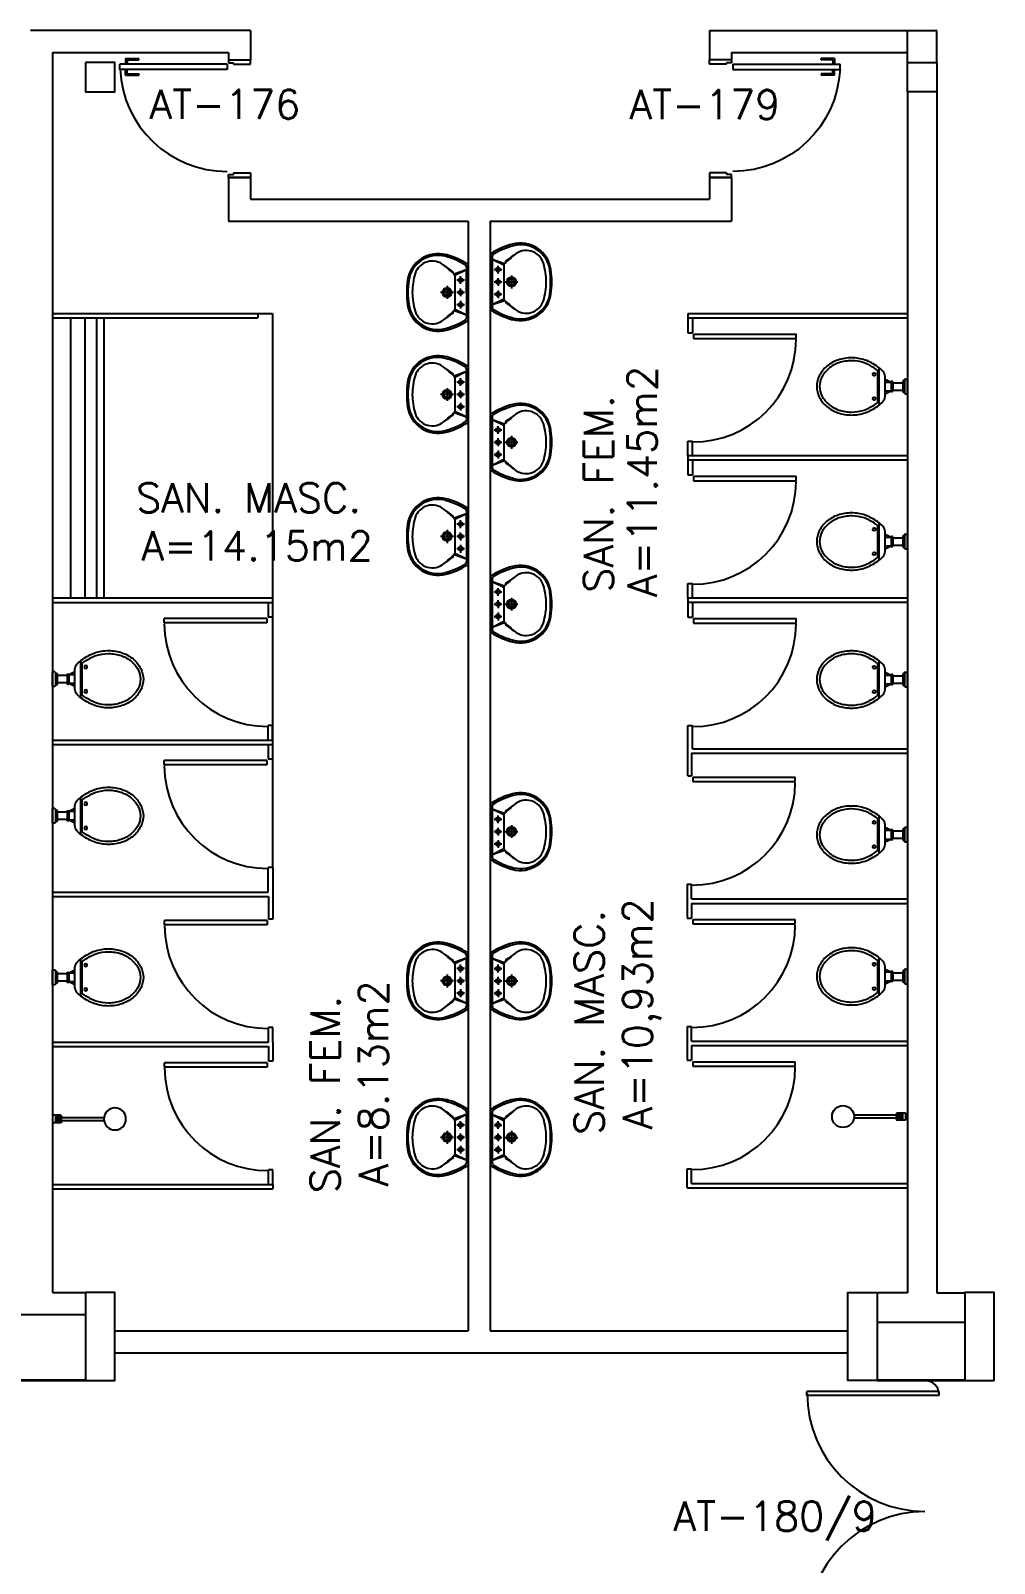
# Model space of a CAD drawing. Extents: x -250 to -5, y 354 to 449.
# Drawn here: x -62.67 to -56.1, y 374.85 to 385.3 of the extents above; entities that cross this region are included whole.
import ezdxf
from ezdxf.enums import TextEntityAlignment as Align

# ---------------------------------------------------------------- set-up
doc = ezdxf.new("R2010")
doc.units = 0
doc.header["$LTSCALE"] = 0.02
doc.header["$MEASUREMENT"] = 0
doc.layers.get('0').update_dxf_attribs({"linetype": 'CONTINUOUS'})
for name, color, linetype in [('ALV', 2, 'CONTINUOUS'), ('DIV', 2, 'CONTINUOUS'), ('ESQ', 2, 'CONTINUOUS'), ('ESTR', 3, 'CONTINUOUS'), ('MACANETA', 2, 'CONTINUOUS'), ('PEÇAS', 1, 'CONTINUOUS'), ('TEXTO', 2, 'CONTINUOUS'), ('TEXTO-ENDEREÇO', 2, 'CONTINUOUS'), ('ÁREA', 2, 'CONTINUOUS')]:
    doc.layers.add(name, color=color, linetype=linetype)
doc.styles.add('UNB-100', font='simplex.shx', dxfattribs={"height": 0.2})
doc.styles.add('UNB-100-1', font='simplex.shx', dxfattribs={"height": 0.2})

# ---------------------------------------------------------------- blocks, each defined once
blk = doc.blocks.new('PILINT-TTS')
for points in [[(-0.2, 0), (-0.2, -0.2), (0, -0.2), (0, 0)], [(-0.8, 0), (-0.8, -0.2), (-1, -0.2), (-1, 0)], [(-0.8, -8.39), (-0.8, -8.99), (-1, -8.99), (-1, -8.39)]]:
    blk.add_lwpolyline(points, close=True)
blk.add_lwpolyline([(-0.2, -8.99), (0, -8.99), (0, -8.39), (-0.2, -8.39), (-0.2, -8.99)])
blk = doc.blocks.new('VDC-P-TTS')
for p, q in [((-0.127, 0.192), (0.127, 0.192)), ((-0.109, 0.202), (0.109, 0.202)), ((-0.068, 0.152), (0.068, 0.152)), ((-0.05, 0.152), (-0.03, 0.11)), ((-0.03, 0.152), (-0.03, 0.11)), ((0.03, 0.11), (-0.03, 0.11)), ((0.03, 0.152), (0.03, 0.11)), ((0.05, 0.152), (0.03, 0.11)), ((-0.05, 0.015), (-0.05, 0)), ((-0.05, 0), (0.05, 0)), ((0.045, 0.02), (-0.045, 0.02)), ((-0.04, 0.025), (-0.04, 0.02)), ((0.035, 0.03), (-0.035, 0.03)), ((0.03, 0.1), (-0.03, 0.1)), ((-0.025, 0.1), (-0.025, 0.03)), ((0.025, 0.1), (0.025, 0.03)), ((0.04, 0.025), (0.04, 0.02)), ((0.05, 0.015), (0.05, 0))]:
    blk.add_line(p, q)
for points in [[(0.16, 0.244, 0.050424), (0.18, 0.288, 0.082137), (0.195, 0.381, 0.082137), (0.18, 0.474, 0.090148), (0.138, 0.549, 0.104406), (0.073, 0.601, 0.117345), (0, 0.619, 0.117345), (-0.073, 0.601, 0.104406), (-0.138, 0.549, 0.090148), (-0.18, 0.474, 0.082137), (-0.195, 0.381, 0.082137)], [(0.142, 0.254, 0.050424), (0.161, 0.295, 0.082137), (0.175, 0.381, 0.082137), (0.161, 0.468, 0.090148), (0.122, 0.536, 0.104406), (0.064, 0.583, 0.117345), (0, 0.599, 0.117345), (-0.064, 0.583, 0.104406), (-0.122, 0.536, 0.090148), (-0.161, 0.468, 0.082137), (-0.175, 0.381, 0.082137)], [(-0.195, 0.381, 0.082137), (-0.18, 0.288, 0.050424), (-0.16, 0.244, 0.104406)], [(-0.175, 0.381, 0.082137), (-0.161, 0.295, 0.050424), (-0.142, 0.254, 0.050424)]]:
    blk.add_lwpolyline(points, format="xyb")
for centre in [(-0.083, 0.226), (0.083, 0.226)]:
    blk.add_circle(centre, 0.0101)
for centre, radius, start, end in [((0.08, 0.36), 0.266, 205.6863, 226.7558), ((0.08, 0.36), 0.246, 205.6863, 219.7706), ((-0.08, 0.36), 0.266, 313.2442, 334.3137), ((-0.08, 0.36), 0.246, 320.2294, 334.3137), ((-0.068, 0.202), 0.05, 226.7558, 270), ((-0.03, 0.105), 0.005, 90, 270), ((0.03, 0.105), 0.005, 270, 90), ((0.068, 0.202), 0.05, 270, 313.2442), ((-0.045, 0.015), 0.005, 90, 180), ((-0.035, 0.025), 0.005, 90, 180), ((0.035, 0.025), 0.005, 0, 90), ((0.045, 0.015), 0.005, 360, 90)]:
    blk.add_arc(centre, radius, start, end)
blk = doc.blocks.new('PD80-TTS')
for p, q in [((-0.777, 0.01), (-0.777, -0.03)), ((-0.777, 0.01), (-0.687, 0.01)), ((-0.687, 0), (-0.687, 0.01)), ((-0.075, 0), (0.075, 0)), ((-0.075, 0), (-0.075, -0.02)), ((0.075, -0.03), (0.075, 0)), ((-0.817, -0.065), (-0.817, -0.03)), ((-0.085, -0.03), (-0.817, -0.03)), ((-0.085, -0.065), (-0.817, -0.065)), ((-0.777, -0.105), (-0.777, -0.065)), ((-0.767, 0), (-0.767, -0.03)), ((-0.767, 0), (-0.687, 0)), ((-0.767, -0.095), (-0.767, -0.065)), ((-0.767, -0.095), (-0.687, -0.095)), ((-0.687, -0.095), (-0.687, -0.105)), ((-0.085, -0.03), (-0.085, -0.065)), ((-0.075, -0.02), (-0.04, -0.02)), ((-0.04, -0.03), (-0.04, -0.02)), ((-0.04, -0.03), (0.075, -0.03)), ((-0.777, -0.105), (-0.687, -0.105)), ((-0.075, -0.781), (-0.04, -0.781)), ((-0.075, -0.801), (-0.075, -0.781)), ((-0.075, -0.801), (0.075, -0.801)), ((-0.075, -0.802), (0.075, -0.802)), ((-0.04, -0.771), (0.075, -0.771)), ((-0.04, -0.771), (-0.04, -0.781)), ((0.075, -0.771), (0.075, -0.801))]:
    blk.add_line(p, q)
at = {"color": 1}
blk.add_arc((-0.085, -0.03), 0.731, 182.6571, 270, dxfattribs=at)
blk = doc.blocks.new('CHUV-P')
for p, q in [((-0.06, 0.01), (-0.351, 0.01)), ((-0.06, -0.02), (-0.06, 0.02)), ((-0.02, 0.015), (-0.06, 0.015)), ((-0.02, 0.005), (-0.06, 0.005)), ((-0.055, 0.025), (0, 0.025)), ((-0.02, 0.025), (-0.02, -0.025)), ((0, 0.025), (0, -0.025)), ((-0.06, -0.01), (-0.351, -0.01)), ((-0.02, -0.005), (-0.06, -0.005)), ((-0.02, -0.015), (-0.06, -0.015)), ((-0.02, -0.025), (-0.055, -0.025)), ((0, -0.025), (-0.02, -0.025))]:
    blk.add_line(p, q)
blk.add_circle((-0.425, 0), 0.075)
for centre, start, end in [((-0.055, 0.02), 90, 180), ((-0.055, -0.02), 180, 270)]:
    blk.add_arc(centre, 0.005, start, end)
blk = doc.blocks.new('PTDP-TTS')
at = {"color": 2}
for p, q in [((0.084, 0.9), (0.115, 0.9)), ((0.084, -0.1), (0.084, 0.9)), ((0.114, -0.1), (0.114, 0.9)), ((1.884, 0.9), (1.914, 0.9)), ((1.884, -0.1), (1.884, 0.9)), ((1.914, -0.1), (1.914, 0.9)), ((0.084, -0.1), (0.115, -0.1)), ((1.885, -0.101), (1.915, -0.101))]:
    blk.add_line(p, q, dxfattribs=at)
at = {"color": 1}
for centre, radius, start, end in [((0.114, 0.006), 0.892, 0, 90), ((1.899, 0.006), 0.892, 90, 180), ((0.098, 0), 0.098, 180, 270), ((1.896, -0.001), 0.0991, 271.7192, 0)]:
    blk.add_arc(centre, radius, start, end, dxfattribs=at)
at = {"layer": 'ESQ', "color": 1}
for p, q in [((0.044, 0.86), (0.044, 0.77)), ((0.044, 0.86), (0.084, 0.86)), ((0.054, 0.85), (0.054, 0.77)), ((0.054, 0.85), (0.084, 0.85)), ((0.154, 0.86), (0.114, 0.86)), ((0.144, 0.85), (0.114, 0.85)), ((0.144, 0.85), (0.144, 0.77)), ((0.154, 0.86), (0.154, 0.77)), ((0.054, 0.77), (0.044, 0.77)), ((0.144, 0.77), (0.154, 0.77))]:
    blk.add_line(p, q, dxfattribs=at)

msp = doc.modelspace()

# ---------------------------------------------------------------- linework, layer by layer
at = {"layer": 'ALV'}
for p, q in [((-61.171, 385.305), (-61.171, 385.105)), ((-58.039, 385.305), (-56.689, 385.305)), ((-58.039, 385.305), (-58.039, 385.105)), ((-62.521, 385.155), (-62.521, 376.697)), ((-62.521, 385.155), (-61.321, 385.155)), ((-61.321, 385.155), (-61.321, 385.105)), ((-57.889, 385.155), (-56.689, 385.155)), ((-57.889, 385.155), (-57.889, 385.105)), ((-61.321, 385.105), (-61.171, 385.105)), ((-57.889, 385.105), (-58.039, 385.105)), ((-56.689, 384.887), (-56.689, 376.695)), ((-56.489, 384.887), (-56.489, 376.695)), ((-61.171, 384.303), (-61.321, 384.303)), ((-61.321, 384.303), (-61.321, 384.005)), ((-61.171, 384.303), (-61.171, 384.155)), ((-58.039, 384.303), (-57.889, 384.303)), ((-58.039, 384.303), (-58.039, 384.155)), ((-57.889, 384.303), (-57.889, 384.005)), ((-61.171, 384.155), (-58.039, 384.155)), ((-61.321, 384.005), (-59.685, 384.005)), ((-59.685, 384.005), (-59.685, 376.437)), ((-59.535, 384.005), (-57.889, 384.005)), ((-59.535, 384.005), (-59.535, 376.437)), ((-57.448, 383.205), (-57.448, 383.236)), ((-57.448, 382.235), (-57.448, 382.265)), ((-57.448, 381.264), (-57.448, 381.294)), ((-62.521, 376.697), (-62.297, 376.697)), ((-56.689, 376.695), (-56.891, 376.695)), ((-56.489, 376.695), (-56.293, 376.695)), ((-62.896, 376.547), (-62.296, 376.547)), ((-56.889, 376.495), (-56.293, 376.495)), ((-62.096, 376.437), (-59.685, 376.437)), ((-59.535, 376.437), (-57.096, 376.437)), ((-62.096, 376.287), (-57.096, 376.287))]:
    msp.add_line(p, q, dxfattribs=at)
at = {"layer": 'DIV'}
for p, q in [((-62.896, 376.103), (-62.294, 376.103)), ((-62.896, 376.097), (-62.294, 376.097)), ((-56.896, 376.103), (-56.294, 376.103)), ((-56.896, 376.097), (-56.294, 376.097))]:
    msp.add_line(p, q, dxfattribs=at)
at = {"layer": 'ESQ', "color": 3}
for p, q in [((-56.689, 385.087), (-56.689, 385.305)), ((-56.689, 385.305), (-56.489, 385.305)), ((-56.489, 385.087), (-56.489, 385.305))]:
    msp.add_line(p, q, dxfattribs=at)
at = {"layer": 'ESQ'}
for p, q in [((-62.521, 383.375), (-61.121, 383.375)), ((-61.121, 383.375), (-61.121, 383.345)), ((-58.186, 383.374), (-58.186, 383.344)), ((-56.686, 383.374), (-58.186, 383.374)), ((-62.521, 383.345), (-61.121, 383.345)), ((-56.686, 383.344), (-58.186, 383.344)), ((-58.186, 383.344), (-58.186, 383.244)), ((-58.186, 383.244), (-58.156, 383.244)), ((-58.156, 383.344), (-58.156, 383.244)), ((-58.148, 383.235), (-58.148, 383.205)), ((-58.148, 383.235), (-57.448, 383.235)), ((-58.148, 383.205), (-57.448, 383.205)), ((-58.186, 382.505), (-58.156, 382.505)), ((-58.186, 382.405), (-58.186, 382.505)), ((-58.156, 382.405), (-58.156, 382.505)), ((-58.186, 382.404), (-58.186, 382.374)), ((-56.686, 382.404), (-58.186, 382.404)), ((-58.186, 382.375), (-58.186, 382.275)), ((-56.686, 382.374), (-58.186, 382.374)), ((-58.156, 382.375), (-58.156, 382.275)), ((-58.186, 382.275), (-58.156, 382.275)), ((-58.148, 382.265), (-58.148, 382.235)), ((-58.148, 382.265), (-57.448, 382.265)), ((-58.148, 382.235), (-57.448, 382.235)), ((-58.186, 381.534), (-58.156, 381.534)), ((-58.186, 381.434), (-58.186, 381.534)), ((-58.156, 381.434), (-58.156, 381.534)), ((-62.521, 381.435), (-61.021, 381.435)), ((-62.521, 381.405), (-61.021, 381.405)), ((-61.051, 381.405), (-61.051, 381.305)), ((-61.021, 381.435), (-61.021, 381.405)), ((-61.021, 381.405), (-61.021, 381.305)), ((-58.186, 381.434), (-58.186, 381.404)), ((-56.686, 381.434), (-58.186, 381.434)), ((-58.186, 381.405), (-58.186, 381.305)), ((-56.686, 381.404), (-58.186, 381.404)), ((-58.156, 381.405), (-58.156, 381.305)), ((-61.761, 381.265), (-61.761, 381.296)), ((-61.059, 381.295), (-61.759, 381.295)), ((-61.059, 381.265), (-61.759, 381.265)), ((-61.059, 381.295), (-61.059, 381.265)), ((-61.021, 381.305), (-61.051, 381.305)), ((-58.186, 381.305), (-58.156, 381.305)), ((-58.148, 381.294), (-58.148, 381.264)), ((-58.148, 381.294), (-57.448, 381.294)), ((-58.148, 381.264), (-57.448, 381.264)), ((-61.051, 380.465), (-61.051, 380.565)), ((-61.021, 380.565), (-61.051, 380.565)), ((-61.021, 380.465), (-61.021, 380.565)), ((-58.186, 380.565), (-58.156, 380.565)), ((-58.186, 380.223), (-58.186, 380.565)), ((-58.156, 380.407), (-58.156, 380.565)), ((-62.521, 380.465), (-61.021, 380.465)), ((-62.521, 380.435), (-61.021, 380.435)), ((-61.051, 380.436), (-61.051, 380.336)), ((-61.021, 380.465), (-61.021, 380.435)), ((-61.021, 380.436), (-61.021, 380.336)), ((-61.761, 380.297), (-61.761, 380.327)), ((-61.059, 380.327), (-61.759, 380.327)), ((-61.059, 380.327), (-61.059, 380.297)), ((-61.021, 380.336), (-61.051, 380.336)), ((-58.162, 380.377), (-58.162, 380.223)), ((-58.162, 380.377), (-56.689, 380.377)), ((-58.156, 380.407), (-56.689, 380.407)), ((-61.059, 380.297), (-61.759, 380.297)), ((-58.186, 380.223), (-58.162, 380.223)), ((-58.154, 380.213), (-58.154, 380.183)), ((-58.154, 380.213), (-57.454, 380.213)), ((-57.454, 380.183), (-57.454, 380.213)), ((-58.154, 380.183), (-57.454, 380.183)), ((-61.051, 379.428), (-61.051, 379.596)), ((-61.019, 379.596), (-61.051, 379.596)), ((-61.019, 379.596), (-61.019, 379.245)), ((-58.192, 379.482), (-58.162, 379.482)), ((-58.192, 379.482), (-58.192, 379.252)), ((-58.162, 379.382), (-58.162, 379.482)), ((-62.519, 379.428), (-61.051, 379.428)), ((-62.519, 379.398), (-61.049, 379.398)), ((-61.049, 379.398), (-61.049, 379.245)), ((-58.162, 379.382), (-56.689, 379.382)), ((-58.162, 379.352), (-56.689, 379.352)), ((-58.162, 379.352), (-58.162, 379.252)), ((-61.757, 379.206), (-61.757, 379.236)), ((-61.057, 379.236), (-61.757, 379.236)), ((-61.057, 379.206), (-61.757, 379.206)), ((-61.057, 379.236), (-61.057, 379.206)), ((-61.019, 379.245), (-61.049, 379.245)), ((-58.192, 379.252), (-58.162, 379.252)), ((-58.154, 379.242), (-57.454, 379.242)), ((-58.154, 379.242), (-58.154, 379.212)), ((-58.154, 379.212), (-57.454, 379.212)), ((-57.454, 379.212), (-57.454, 379.242)), ((-61.019, 378.505), (-61.049, 378.505)), ((-61.049, 378.405), (-61.049, 378.505)), ((-61.019, 378.405), (-61.019, 378.505)), ((-58.192, 378.512), (-58.162, 378.512)), ((-58.192, 378.512), (-58.192, 378.282)), ((-58.162, 378.412), (-58.162, 378.512)), ((-62.519, 378.405), (-61.049, 378.405)), ((-62.519, 378.375), (-61.049, 378.375)), ((-61.049, 378.375), (-61.049, 378.275)), ((-61.019, 378.405), (-61.019, 378.375)), ((-61.019, 378.375), (-61.019, 378.275)), ((-58.162, 378.412), (-56.689, 378.412)), ((-58.162, 378.382), (-56.689, 378.382)), ((-58.162, 378.382), (-58.162, 378.282)), ((-61.757, 378.235), (-61.757, 378.265)), ((-61.057, 378.265), (-61.757, 378.265)), ((-61.057, 378.235), (-61.757, 378.235)), ((-61.057, 378.265), (-61.057, 378.235)), ((-61.019, 378.275), (-61.049, 378.275)), ((-58.192, 378.282), (-58.162, 378.282)), ((-58.154, 378.272), (-57.454, 378.272)), ((-58.154, 378.272), (-58.154, 378.242)), ((-58.154, 378.242), (-57.454, 378.242)), ((-57.454, 378.242), (-57.454, 378.272)), ((-61.019, 377.534), (-61.049, 377.534)), ((-61.049, 377.434), (-61.049, 377.534)), ((-61.019, 377.434), (-61.019, 377.534)), ((-58.192, 377.542), (-58.162, 377.542)), ((-58.192, 377.412), (-58.192, 377.542)), ((-58.162, 377.442), (-58.162, 377.542)), ((-62.519, 377.435), (-61.019, 377.435)), ((-62.519, 377.405), (-61.019, 377.405)), ((-61.019, 377.435), (-61.019, 377.404)), ((-58.192, 377.412), (-56.689, 377.412)), ((-58.162, 377.442), (-56.689, 377.442))]:
    msp.add_line(p, q, dxfattribs=at)
for centre, start, end in [((-58.151, 383.202), 269.7914, 359.7914), ((-58.151, 382.232), 269.7914, 359.7914), ((-61.056, 381.262), 180.2086, 270.2086), ((-58.151, 381.261), 269.7914, 359.7914), ((-61.056, 380.293), 180.2086, 270.2086), ((-58.157, 380.18), 269.7914, 359.7914), ((-61.054, 379.202), 180.2086, 270.2086), ((-58.157, 379.209), 269.7914, 359.7914), ((-61.054, 378.232), 180.2086, 270.2086), ((-58.157, 378.239), 269.7914, 359.7914)]:
    msp.add_arc(centre, 0.703, start, end, dxfattribs=at)
at = {"layer": 'ESTR', "color": 3}
for points in [[(-56.489, 385.087), (-56.489, 384.887), (-56.689, 384.887), (-56.689, 385.087)], [(-56.896, 376.697), (-56.896, 376.097), (-57.096, 376.097), (-57.096, 376.697)]]:
    msp.add_lwpolyline(points, close=True, dxfattribs=at)
msp.add_lwpolyline([(-56.296, 376.097), (-56.096, 376.097), (-56.096, 376.697), (-56.296, 376.697), (-56.296, 376.097)], dxfattribs=at)
at = {"layer": 'MACANETA'}
msp.add_line((-61.171, 385.305), (-62.671, 385.305), dxfattribs=at)
at = {"layer": 'PEÇAS', "color": 1}
for p, q in [((-59.535, 383.773), (-59.535, 383.409)), ((-59.522, 383.766), (-59.522, 383.436)), ((-59.697, 383.674), (-59.781, 383.644)), ((-59.697, 383.674), (-59.777, 383.635)), ((-59.697, 383.694), (-59.697, 383.363)), ((-59.697, 383.519), (-59.697, 383.674)), ((-59.685, 383.701), (-59.685, 383.337)), ((-59.522, 383.591), (-59.522, 383.746)), ((-59.522, 383.746), (-59.438, 383.717)), ((-59.522, 383.746), (-59.442, 383.707)), ((-59.508, 383.675), (-59.456, 383.675)), ((-59.482, 383.649), (-59.482, 383.701)), ((-59.442, 383.707), (-59.442, 383.475)), ((-59.83, 383.563), (-59.83, 383.475)), ((-59.777, 383.635), (-59.777, 383.403)), ((-59.711, 383.603), (-59.763, 383.603)), ((-59.737, 383.577), (-59.737, 383.629)), ((-59.522, 383.591), (-59.522, 383.416)), ((-59.508, 383.591), (-59.456, 383.591)), ((-59.482, 383.591), (-59.482, 383.617)), ((-59.482, 383.591), (-59.482, 383.565)), ((-59.434, 383.591), (-59.346, 383.591)), ((-59.39, 383.635), (-59.39, 383.547)), ((-59.785, 383.519), (-59.874, 383.519)), ((-59.711, 383.519), (-59.763, 383.519)), ((-59.737, 383.519), (-59.737, 383.545)), ((-59.737, 383.519), (-59.737, 383.493)), ((-59.737, 383.461), (-59.737, 383.409)), ((-59.697, 383.519), (-59.697, 383.344)), ((-59.522, 383.436), (-59.442, 383.475)), ((-59.522, 383.436), (-59.438, 383.465)), ((-59.508, 383.507), (-59.456, 383.507)), ((-59.482, 383.533), (-59.482, 383.481)), ((-61.121, 383.375), (-61.021, 383.375)), ((-61.021, 383.375), (-61.021, 379.596)), ((-59.697, 383.363), (-59.781, 383.393)), ((-59.697, 383.363), (-59.777, 383.403)), ((-59.711, 383.435), (-59.763, 383.435)), ((-62.4, 383.345), (-62.4, 381.435)), ((-62.301, 383.345), (-62.301, 381.435)), ((-62.221, 383.345), (-62.221, 381.435)), ((-62.221, 383.345), (-62.221, 381.435)), ((-59.697, 382.979), (-59.781, 382.949)), ((-59.697, 382.979), (-59.777, 382.939)), ((-59.777, 382.939), (-59.777, 382.707)), ((-59.737, 382.881), (-59.737, 382.934)), ((-59.697, 382.999), (-59.697, 382.668)), ((-59.697, 382.823), (-59.697, 382.979)), ((-59.685, 383.006), (-59.685, 382.641)), ((-59.83, 382.867), (-59.83, 382.779)), ((-59.711, 382.907), (-59.763, 382.907)), ((-59.737, 382.823), (-59.737, 382.85)), ((-59.785, 382.823), (-59.874, 382.823)), ((-59.711, 382.823), (-59.763, 382.823)), ((-59.711, 382.739), (-59.763, 382.739)), ((-59.737, 382.823), (-59.737, 382.797)), ((-59.737, 382.766), (-59.737, 382.713)), ((-59.697, 382.823), (-59.697, 382.648)), ((-59.697, 382.668), (-59.781, 382.698)), ((-59.697, 382.668), (-59.777, 382.707)), ((-59.535, 382.68), (-59.535, 382.315)), ((-59.522, 382.673), (-59.522, 382.342)), ((-59.522, 382.497), (-59.522, 382.653)), ((-59.522, 382.653), (-59.438, 382.623)), ((-59.522, 382.653), (-59.442, 382.614)), ((-59.508, 382.581), (-59.456, 382.581)), ((-59.482, 382.555), (-59.482, 382.608)), ((-59.482, 382.497), (-59.482, 382.524)), ((-59.442, 382.614), (-59.442, 382.381)), ((-59.39, 382.542), (-59.39, 382.453)), ((-59.522, 382.497), (-59.522, 382.322)), ((-59.508, 382.497), (-59.456, 382.497)), ((-59.508, 382.413), (-59.456, 382.413)), ((-59.482, 382.497), (-59.482, 382.471)), ((-59.482, 382.44), (-59.482, 382.387)), ((-59.434, 382.497), (-59.346, 382.497)), ((-59.522, 382.342), (-59.442, 382.381)), ((-59.522, 382.342), (-59.438, 382.372)), ((-59.697, 382.01), (-59.781, 381.98)), ((-59.697, 382.01), (-59.777, 381.971)), ((-59.697, 382.03), (-59.697, 381.699)), ((-59.697, 381.855), (-59.697, 382.01)), ((-59.685, 382.037), (-59.685, 381.672)), ((-59.83, 381.899), (-59.83, 381.81)), ((-59.777, 381.971), (-59.777, 381.738)), ((-59.711, 381.939), (-59.763, 381.939)), ((-59.737, 381.912), (-59.737, 381.965)), ((-59.785, 381.855), (-59.874, 381.855)), ((-59.711, 381.855), (-59.763, 381.855)), ((-59.737, 381.855), (-59.737, 381.881)), ((-59.737, 381.855), (-59.737, 381.828)), ((-59.737, 381.797), (-59.737, 381.744)), ((-59.697, 381.855), (-59.697, 381.679)), ((-59.697, 381.699), (-59.781, 381.729)), ((-59.697, 381.699), (-59.777, 381.738)), ((-59.711, 381.771), (-59.763, 381.771)), ((-59.535, 381.575), (-59.535, 381.21)), ((-59.522, 381.568), (-59.522, 381.237)), ((-59.522, 381.393), (-59.522, 381.548)), ((-59.522, 381.548), (-59.438, 381.518)), ((-59.522, 381.548), (-59.442, 381.509)), ((-59.508, 381.477), (-59.456, 381.477)), ((-59.482, 381.45), (-59.482, 381.503)), ((-59.442, 381.509), (-59.442, 381.277)), ((-59.522, 381.393), (-59.522, 381.217)), ((-59.508, 381.393), (-59.456, 381.393)), ((-59.482, 381.393), (-59.482, 381.419)), ((-59.482, 381.393), (-59.482, 381.366)), ((-59.434, 381.393), (-59.346, 381.393)), ((-59.39, 381.437), (-59.39, 381.349)), ((-59.522, 381.237), (-59.442, 381.277)), ((-59.522, 381.237), (-59.438, 381.267)), ((-59.508, 381.309), (-59.456, 381.309)), ((-59.482, 381.335), (-59.482, 381.282)), ((-59.535, 380.024), (-59.535, 379.659)), ((-59.522, 380.017), (-59.522, 379.686)), ((-59.522, 379.842), (-59.522, 379.997)), ((-59.522, 379.997), (-59.438, 379.967)), ((-59.522, 379.997), (-59.442, 379.958)), ((-59.508, 379.926), (-59.456, 379.926)), ((-59.482, 379.899), (-59.482, 379.952)), ((-59.442, 379.958), (-59.442, 379.726)), ((-59.522, 379.842), (-59.522, 379.666)), ((-59.508, 379.842), (-59.456, 379.842)), ((-59.482, 379.842), (-59.482, 379.868)), ((-59.482, 379.842), (-59.482, 379.815)), ((-59.434, 379.842), (-59.346, 379.842)), ((-59.39, 379.886), (-59.39, 379.798)), ((-59.522, 379.686), (-59.442, 379.726)), ((-59.522, 379.686), (-59.438, 379.716)), ((-59.508, 379.758), (-59.456, 379.758)), ((-59.482, 379.784), (-59.482, 379.731)), ((-59.697, 378.979), (-59.781, 378.949)), ((-59.697, 378.979), (-59.777, 378.939)), ((-59.697, 378.999), (-59.697, 378.668)), ((-59.697, 378.823), (-59.697, 378.979)), ((-59.685, 379.005), (-59.685, 378.641)), ((-59.535, 379.005), (-59.535, 378.641)), ((-59.522, 378.999), (-59.522, 378.668)), ((-59.522, 378.823), (-59.522, 378.979)), ((-59.522, 378.979), (-59.438, 378.949)), ((-59.522, 378.979), (-59.442, 378.939)), ((-59.83, 378.867), (-59.83, 378.779)), ((-59.777, 378.939), (-59.777, 378.707)), ((-59.711, 378.907), (-59.763, 378.907)), ((-59.737, 378.881), (-59.737, 378.934)), ((-59.508, 378.907), (-59.456, 378.907)), ((-59.482, 378.881), (-59.482, 378.934)), ((-59.442, 378.939), (-59.442, 378.707)), ((-59.39, 378.867), (-59.39, 378.779)), ((-59.785, 378.823), (-59.874, 378.823)), ((-59.711, 378.823), (-59.763, 378.823)), ((-59.737, 378.823), (-59.737, 378.85)), ((-59.737, 378.823), (-59.737, 378.797)), ((-59.737, 378.766), (-59.737, 378.713)), ((-59.697, 378.823), (-59.697, 378.648)), ((-59.522, 378.823), (-59.522, 378.648)), ((-59.508, 378.823), (-59.456, 378.823)), ((-59.482, 378.823), (-59.482, 378.85)), ((-59.482, 378.823), (-59.482, 378.797)), ((-59.482, 378.766), (-59.482, 378.713)), ((-59.434, 378.823), (-59.346, 378.823)), ((-59.697, 378.668), (-59.781, 378.698)), ((-59.697, 378.668), (-59.777, 378.707)), ((-59.711, 378.739), (-59.763, 378.739)), ((-59.522, 378.668), (-59.442, 378.707)), ((-59.522, 378.668), (-59.438, 378.698)), ((-59.508, 378.739), (-59.456, 378.739)), ((-59.697, 377.911), (-59.781, 377.882)), ((-59.697, 377.911), (-59.777, 377.872)), ((-59.697, 377.931), (-59.697, 377.601)), ((-59.697, 377.756), (-59.697, 377.911)), ((-59.685, 377.938), (-59.685, 377.574)), ((-59.535, 377.938), (-59.535, 377.574)), ((-59.522, 377.931), (-59.522, 377.601)), ((-59.522, 377.756), (-59.522, 377.911)), ((-59.522, 377.911), (-59.438, 377.882)), ((-59.522, 377.911), (-59.442, 377.872)), ((-59.777, 377.872), (-59.777, 377.64)), ((-59.711, 377.84), (-59.763, 377.84)), ((-59.737, 377.814), (-59.737, 377.866)), ((-59.508, 377.84), (-59.456, 377.84)), ((-59.482, 377.814), (-59.482, 377.866)), ((-59.442, 377.872), (-59.442, 377.64)), ((-59.785, 377.756), (-59.874, 377.756)), ((-59.83, 377.8), (-59.83, 377.712)), ((-59.711, 377.756), (-59.763, 377.756)), ((-59.737, 377.756), (-59.737, 377.782)), ((-59.737, 377.756), (-59.737, 377.73)), ((-59.697, 377.756), (-59.697, 377.581)), ((-59.522, 377.756), (-59.522, 377.581)), ((-59.508, 377.756), (-59.456, 377.756)), ((-59.482, 377.756), (-59.482, 377.782)), ((-59.482, 377.756), (-59.482, 377.73)), ((-59.434, 377.756), (-59.346, 377.756)), ((-59.39, 377.8), (-59.39, 377.712)), ((-59.697, 377.601), (-59.781, 377.63)), ((-59.697, 377.601), (-59.777, 377.64)), ((-59.711, 377.672), (-59.763, 377.672)), ((-59.737, 377.698), (-59.737, 377.646)), ((-59.522, 377.601), (-59.442, 377.64)), ((-59.522, 377.601), (-59.438, 377.63)), ((-59.508, 377.672), (-59.456, 377.672)), ((-59.482, 377.698), (-59.482, 377.646))]:
    msp.add_line(p, q, dxfattribs=at)
at = {"layer": 'PEÇAS', "color": 2}
msp.add_line((-62.171, 383.345), (-62.171, 381.435), dxfattribs=at)
at = {"layer": 'PEÇAS', "color": 1}
for centre, radius in [((-59.482, 383.675), 0.0137), ((-59.737, 383.603), 0.0137), ((-59.482, 383.591), 0.0137), ((-59.39, 383.591), 0.0315), ((-59.39, 383.591), 0.021), ((-59.83, 383.519), 0.0315), ((-59.83, 383.519), 0.021), ((-59.737, 383.519), 0.0137), ((-59.482, 383.507), 0.0137), ((-59.737, 383.435), 0.0137), ((-59.83, 382.823), 0.0315), ((-59.83, 382.823), 0.021), ((-59.737, 382.907), 0.0137), ((-59.737, 382.823), 0.0137), ((-59.737, 382.739), 0.0137), ((-59.482, 382.581), 0.0137), ((-59.482, 382.497), 0.0137), ((-59.39, 382.497), 0.0315), ((-59.39, 382.497), 0.021), ((-59.482, 382.413), 0.0137), ((-59.83, 381.855), 0.0315), ((-59.737, 381.939), 0.0137), ((-59.83, 381.855), 0.021), ((-59.737, 381.855), 0.0137), ((-59.737, 381.771), 0.0137), ((-59.482, 381.477), 0.0137), ((-59.482, 381.393), 0.0137), ((-59.39, 381.393), 0.0315), ((-59.39, 381.393), 0.021), ((-59.482, 381.309), 0.0137), ((-59.482, 379.926), 0.0137), ((-59.482, 379.842), 0.0137), ((-59.39, 379.842), 0.0315), ((-59.39, 379.842), 0.021), ((-59.482, 379.758), 0.0137), ((-59.83, 378.823), 0.0315), ((-59.737, 378.907), 0.0137), ((-59.482, 378.907), 0.0137), ((-59.39, 378.823), 0.0315), ((-59.83, 378.823), 0.021), ((-59.737, 378.823), 0.0137), ((-59.737, 378.739), 0.0137), ((-59.482, 378.823), 0.0137), ((-59.482, 378.739), 0.0137), ((-59.39, 378.823), 0.021), ((-59.737, 377.84), 0.0137), ((-59.482, 377.84), 0.0137), ((-59.83, 377.756), 0.0315), ((-59.83, 377.756), 0.021), ((-59.737, 377.756), 0.0137), ((-59.482, 377.756), 0.0137), ((-59.39, 377.756), 0.0315), ((-59.39, 377.756), 0.021), ((-59.737, 377.672), 0.0137), ((-59.482, 377.672), 0.0137)]:
    msp.add_circle(centre, radius, dxfattribs=at)
for centre, radius, start, end in [((-59.891, 383.573), 0.21, 74.8885, 171.8746), ((-59.893, 383.572), 0.2, 75.2817, 172.1149), ((-59.971, 383.277), 0.505, 58.0101, 75.2817), ((-59.971, 383.277), 0.518, 57.2141, 74.8885), ((-59.522, 383.773), 0.0126, 122.7859, 180), ((-59.249, 383.349), 0.518, 105.1115, 122.7859), ((-59.509, 383.766), 0.0126, 121.9899, 180), ((-59.249, 383.349), 0.505, 104.7183, 121.9899), ((-55.001, 378.671), 6.719, 130.5597, 131.3277), ((-55.463, 378.31), 6.719, 125.5597, 126.1653), ((-59.329, 383.645), 0.21, 8.1254, 105.1115), ((-59.326, 383.644), 0.2, 7.8851, 104.7183), ((-59.29, 383.682), 0.123, 17.587, 130.5597), ((-59.93, 383.61), 0.123, 49.4403, 162.413), ((-63.757, 378.238), 6.719, 53.8347, 54.4403), ((-64.218, 378.599), 6.719, 48.6723, 49.4403), ((-59.8, 383.651), 0.0137, 351.7289, 53.8347), ((-59.71, 383.694), 0.0126, 0, 58.0101), ((-59.697, 383.701), 0.0126, 0, 57.2141), ((-59.43, 383.707), 0.0126, 131.3277, 180), ((-59.419, 383.723), 0.0137, 126.1653, 188.2711), ((-59.577, 383.591), 0.424, 0, 17.587), ((-59.71, 383.591), 0.587, 0, 7.8851), ((-59.71, 383.591), 0.595, 0, 8.1254), ((-59.51, 383.519), 0.595, 171.8746, 180), ((-59.51, 383.519), 0.587, 172.1149, 180), ((-59.643, 383.519), 0.424, 162.413, 180), ((-59.79, 383.635), 0.0126, 0, 48.6723), ((-59.577, 383.591), 0.424, 342.413, 0), ((-59.71, 383.591), 0.587, 352.1149, 0), ((-59.71, 383.591), 0.595, 351.8746, 0), ((-59.51, 383.519), 0.595, 180, 188.1254), ((-59.51, 383.519), 0.587, 180, 187.8851), ((-59.643, 383.519), 0.424, 180, 197.587), ((-59.43, 383.475), 0.0126, 180, 228.6723), ((-55.001, 388.511), 6.719, 228.6723, 229.4403), ((-59.419, 383.459), 0.0137, 171.7289, 233.8347), ((-59.329, 383.537), 0.21, 254.8885, 351.8746), ((-59.326, 383.538), 0.2, 255.2817, 352.1149), ((-59.29, 383.5), 0.123, 229.4403, 342.413), ((-59.891, 383.464), 0.21, 188.1254, 285.1115), ((-59.893, 383.466), 0.2, 187.8851, 284.7183), ((-59.93, 383.428), 0.123, 197.587, 310.5597), ((-64.218, 388.439), 6.719, 310.5597, 311.3277), ((-63.757, 388.8), 6.719, 305.5597, 306.1653), ((-59.8, 383.387), 0.0137, 306.1653, 8.2711), ((-59.79, 383.403), 0.0126, 311.3277, 0), ((-59.522, 383.409), 0.0126, 180, 237.2141), ((-59.249, 383.833), 0.518, 237.2141, 254.8885), ((-59.509, 383.416), 0.0126, 180, 238.0101), ((-59.249, 383.833), 0.505, 238.0101, 255.2817), ((-55.463, 388.872), 6.719, 233.8347, 234.4403), ((-59.971, 383.761), 0.505, 284.7183, 301.9899), ((-59.971, 383.761), 0.518, 285.1115, 302.7859), ((-59.71, 383.344), 0.0126, 301.9899, 0), ((-59.697, 383.337), 0.0126, 302.7859, 0), ((-59.891, 382.878), 0.21, 74.8885, 171.8746), ((-59.893, 382.876), 0.2, 75.2817, 172.1149), ((-59.93, 382.914), 0.123, 49.4403, 162.413), ((-59.971, 382.581), 0.505, 58.0101, 75.2817), ((-59.971, 382.581), 0.518, 57.2141, 74.8885), ((-59.643, 382.823), 0.424, 162.413, 180), ((-63.757, 377.542), 6.719, 53.8347, 54.4403), ((-64.218, 377.903), 6.719, 48.6723, 49.4403), ((-59.8, 382.955), 0.0137, 351.7289, 53.8347), ((-59.79, 382.939), 0.0126, 0, 48.6723), ((-59.71, 382.999), 0.0126, 0, 58.0101), ((-59.697, 383.006), 0.0126, 0, 57.2141), ((-59.51, 382.823), 0.595, 171.8746, 180), ((-59.51, 382.823), 0.587, 172.1149, 180), ((-59.51, 382.823), 0.595, 180, 188.1254), ((-59.891, 382.769), 0.21, 188.1254, 285.1115), ((-59.51, 382.823), 0.587, 180, 187.8851), ((-59.893, 382.77), 0.2, 187.8851, 284.7183), ((-59.643, 382.823), 0.424, 180, 197.587), ((-59.249, 382.255), 0.518, 105.1115, 122.7859), ((-59.249, 382.255), 0.505, 104.7183, 121.9899), ((-59.329, 382.552), 0.21, 8.1254, 105.1115), ((-59.326, 382.551), 0.2, 7.8851, 104.7183), ((-59.93, 382.732), 0.123, 197.587, 310.5597), ((-64.218, 387.743), 6.719, 310.5597, 311.3277), ((-63.757, 388.105), 6.719, 305.5597, 306.1653), ((-59.971, 383.066), 0.505, 284.7183, 301.9899), ((-59.971, 383.066), 0.518, 285.1115, 302.7859), ((-59.8, 382.691), 0.0137, 306.1653, 8.2711), ((-59.79, 382.707), 0.0126, 311.3277, 0), ((-59.71, 382.648), 0.0126, 301.9899, 0), ((-59.697, 382.641), 0.0126, 302.7859, 0), ((-59.522, 382.68), 0.0126, 122.7859, 180), ((-59.509, 382.673), 0.0126, 121.9899, 180), ((-59.43, 382.614), 0.0126, 131.3277, 180), ((-55.001, 377.577), 6.719, 130.5597, 131.3277), ((-59.419, 382.629), 0.0137, 126.1653, 188.2711), ((-55.463, 377.216), 6.719, 125.5597, 126.1653), ((-59.29, 382.588), 0.123, 17.587, 130.5597), ((-59.577, 382.497), 0.424, 0, 17.587), ((-59.71, 382.497), 0.587, 0, 7.8851), ((-59.71, 382.497), 0.595, 0, 8.1254), ((-59.329, 382.443), 0.21, 254.8885, 351.8746), ((-59.326, 382.444), 0.2, 255.2817, 352.1149), ((-59.577, 382.497), 0.424, 342.413, 0), ((-59.71, 382.497), 0.587, 352.1149, 0), ((-59.71, 382.497), 0.595, 351.8746, 0), ((-59.522, 382.315), 0.0126, 180, 237.2141), ((-59.249, 382.74), 0.518, 237.2141, 254.8885), ((-59.509, 382.322), 0.0126, 180, 238.0101), ((-59.249, 382.74), 0.505, 238.0101, 255.2817), ((-59.43, 382.381), 0.0126, 180, 228.6723), ((-55.001, 387.417), 6.719, 228.6723, 229.4403), ((-59.419, 382.365), 0.0137, 171.7289, 233.8347), ((-55.463, 387.779), 6.719, 233.8347, 234.4403), ((-59.29, 382.406), 0.123, 229.4403, 342.413), ((-59.891, 381.909), 0.21, 74.8885, 171.8746), ((-59.893, 381.908), 0.2, 75.2817, 172.1149), ((-59.971, 381.612), 0.505, 58.0101, 75.2817), ((-59.971, 381.612), 0.518, 57.2141, 74.8885), ((-59.93, 381.946), 0.123, 49.4403, 162.413), ((-63.757, 376.573), 6.719, 53.8347, 54.4403), ((-64.218, 376.935), 6.719, 48.6723, 49.4403), ((-59.8, 381.987), 0.0137, 351.7289, 53.8347), ((-59.71, 382.03), 0.0126, 0, 58.0101), ((-59.697, 382.037), 0.0126, 0, 57.2141), ((-59.51, 381.855), 0.595, 171.8746, 180), ((-59.51, 381.855), 0.587, 172.1149, 180), ((-59.643, 381.855), 0.424, 162.413, 180), ((-59.79, 381.971), 0.0126, 0, 48.6723), ((-59.51, 381.855), 0.595, 180, 188.1254), ((-59.51, 381.855), 0.587, 180, 187.8851), ((-59.643, 381.855), 0.424, 180, 197.587), ((-59.891, 381.8), 0.21, 188.1254, 285.1115), ((-59.893, 381.801), 0.2, 187.8851, 284.7183), ((-59.93, 381.764), 0.123, 197.587, 310.5597), ((-64.218, 386.775), 6.719, 310.5597, 311.3277), ((-63.757, 387.136), 6.719, 305.5597, 306.1653), ((-59.8, 381.723), 0.0137, 306.1653, 8.2711), ((-59.79, 381.738), 0.0126, 311.3277, 0), ((-59.71, 381.679), 0.0126, 301.9899, 0), ((-59.971, 382.097), 0.505, 284.7183, 301.9899), ((-59.971, 382.097), 0.518, 285.1115, 302.7859), ((-59.697, 381.672), 0.0126, 302.7859, 0), ((-59.522, 381.575), 0.0126, 122.7859, 180), ((-59.249, 381.15), 0.518, 105.1115, 122.7859), ((-59.509, 381.568), 0.0126, 121.9899, 180), ((-59.249, 381.15), 0.505, 104.7183, 121.9899), ((-55.001, 376.473), 6.719, 130.5597, 131.3277), ((-55.463, 376.111), 6.719, 125.5597, 126.1653), ((-59.329, 381.447), 0.21, 8.1254, 105.1115), ((-59.326, 381.446), 0.2, 7.8851, 104.7183), ((-59.29, 381.484), 0.123, 17.587, 130.5597), ((-59.43, 381.509), 0.0126, 131.3277, 180), ((-59.419, 381.525), 0.0137, 126.1653, 188.2711), ((-59.577, 381.393), 0.424, 0, 17.587), ((-59.71, 381.393), 0.587, 0, 7.8851), ((-59.71, 381.393), 0.595, 0, 8.1254), ((-59.577, 381.393), 0.424, 342.413, 0), ((-59.71, 381.393), 0.587, 352.1149, 0), ((-59.71, 381.393), 0.595, 351.8746, 0), ((-59.43, 381.277), 0.0126, 180, 228.6723), ((-55.001, 386.313), 6.719, 228.6723, 229.4403), ((-59.419, 381.261), 0.0137, 171.7289, 233.8347), ((-59.329, 381.338), 0.21, 254.8885, 351.8746), ((-59.326, 381.34), 0.2, 255.2817, 352.1149), ((-59.29, 381.302), 0.123, 229.4403, 342.413), ((-59.522, 381.21), 0.0126, 180, 237.2141), ((-59.249, 381.635), 0.518, 237.2141, 254.8885), ((-59.509, 381.217), 0.0126, 180, 238.0101), ((-59.249, 381.635), 0.505, 238.0101, 255.2817), ((-55.463, 386.674), 6.719, 233.8347, 234.4403), ((-59.329, 379.896), 0.21, 8.1254, 105.1115), ((-59.522, 380.024), 0.0126, 122.7859, 180), ((-59.249, 379.599), 0.518, 105.1115, 122.7859), ((-59.509, 380.017), 0.0126, 121.9899, 180), ((-59.249, 379.599), 0.505, 104.7183, 121.9899), ((-55.001, 374.922), 6.719, 130.5597, 131.3277), ((-55.463, 374.56), 6.719, 125.5597, 126.1653), ((-59.326, 379.895), 0.2, 7.8851, 104.7183), ((-59.29, 379.933), 0.123, 17.587, 130.5597), ((-59.43, 379.958), 0.0126, 131.3277, 180), ((-59.419, 379.974), 0.0137, 126.1653, 188.2711), ((-59.577, 379.842), 0.424, 0, 17.587), ((-59.71, 379.842), 0.587, 0, 7.8851), ((-59.71, 379.842), 0.595, 0, 8.1254), ((-59.577, 379.842), 0.424, 342.413, 0), ((-59.71, 379.842), 0.587, 352.1149, 0), ((-59.71, 379.842), 0.595, 351.8746, 0), ((-59.43, 379.726), 0.0126, 180, 228.6723), ((-55.001, 384.762), 6.719, 228.6723, 229.4403), ((-59.419, 379.71), 0.0137, 171.7289, 233.8347), ((-55.463, 385.123), 6.719, 233.8347, 234.4403), ((-59.329, 379.787), 0.21, 254.8885, 351.8746), ((-59.326, 379.789), 0.2, 255.2817, 352.1149), ((-59.29, 379.751), 0.123, 229.4403, 342.413), ((-59.522, 379.659), 0.0126, 180, 237.2141), ((-59.249, 380.084), 0.518, 237.2141, 254.8885), ((-59.509, 379.666), 0.0126, 180, 238.0101), ((-59.249, 380.084), 0.505, 238.0101, 255.2817), ((-59.891, 378.878), 0.21, 74.8885, 171.8746), ((-59.893, 378.876), 0.2, 75.2817, 172.1149), ((-59.971, 378.581), 0.505, 58.0101, 75.2817), ((-59.971, 378.581), 0.518, 57.2141, 74.8885), ((-59.249, 378.581), 0.518, 105.1115, 122.7859), ((-59.249, 378.581), 0.505, 104.7183, 121.9899), ((-59.329, 378.878), 0.21, 8.1254, 105.1115), ((-59.326, 378.876), 0.2, 7.8851, 104.7183), ((-59.93, 378.914), 0.123, 49.4403, 162.413), ((-63.757, 373.542), 6.719, 53.8347, 54.4403), ((-64.218, 373.903), 6.719, 48.6723, 49.4403), ((-59.8, 378.955), 0.0137, 351.7289, 53.8347), ((-59.71, 378.999), 0.0126, 0, 58.0101), ((-59.697, 379.005), 0.0126, 0, 57.2141), ((-59.522, 379.005), 0.0126, 122.7859, 180), ((-59.509, 378.999), 0.0126, 121.9899, 180), ((-55.001, 373.903), 6.719, 130.5597, 131.3277), ((-59.419, 378.955), 0.0137, 126.1653, 188.2711), ((-55.463, 373.542), 6.719, 125.5597, 126.1653), ((-59.29, 378.914), 0.123, 17.587, 130.5597), ((-59.51, 378.823), 0.595, 171.8746, 180), ((-59.51, 378.823), 0.587, 172.1149, 180), ((-59.643, 378.823), 0.424, 162.413, 180), ((-59.79, 378.939), 0.0126, 0, 48.6723), ((-59.43, 378.939), 0.0126, 131.3277, 180), ((-59.577, 378.823), 0.424, 0, 17.587), ((-59.71, 378.823), 0.587, 0, 7.8851), ((-59.71, 378.823), 0.595, 0, 8.1254), ((-59.51, 378.823), 0.595, 180, 188.1254), ((-59.51, 378.823), 0.587, 180, 187.8851), ((-59.643, 378.823), 0.424, 180, 197.587), ((-59.577, 378.823), 0.424, 342.413, 0), ((-59.71, 378.823), 0.587, 352.1149, 0), ((-59.71, 378.823), 0.595, 351.8746, 0), ((-59.891, 378.769), 0.21, 188.1254, 285.1115), ((-59.893, 378.77), 0.2, 187.8851, 284.7183), ((-59.93, 378.732), 0.123, 197.587, 310.5597), ((-64.218, 383.743), 6.719, 310.5597, 311.3277), ((-63.757, 384.105), 6.719, 305.5597, 306.1653), ((-59.8, 378.691), 0.0137, 306.1653, 8.2711), ((-59.79, 378.707), 0.0126, 311.3277, 0), ((-59.71, 378.648), 0.0126, 301.9899, 0), ((-59.509, 378.648), 0.0126, 180, 238.0101), ((-59.43, 378.707), 0.0126, 180, 228.6723), ((-55.001, 383.743), 6.719, 228.6723, 229.4403), ((-59.419, 378.691), 0.0137, 171.7289, 233.8347), ((-55.463, 384.105), 6.719, 233.8347, 234.4403), ((-59.329, 378.769), 0.21, 254.8885, 351.8746), ((-59.326, 378.77), 0.2, 255.2817, 352.1149), ((-59.29, 378.732), 0.123, 229.4403, 342.413), ((-59.971, 379.066), 0.505, 284.7183, 301.9899), ((-59.971, 379.066), 0.518, 285.1115, 302.7859), ((-59.697, 378.641), 0.0126, 302.7859, 0), ((-59.522, 378.641), 0.0126, 180, 237.2141), ((-59.249, 379.066), 0.518, 237.2141, 254.8885), ((-59.249, 379.066), 0.505, 238.0101, 255.2817), ((-59.891, 377.81), 0.21, 74.8885, 171.8746), ((-59.329, 377.81), 0.21, 8.1254, 105.1115), ((-59.893, 377.809), 0.2, 75.2817, 172.1149), ((-59.93, 377.847), 0.123, 49.4403, 162.413), ((-63.757, 372.475), 6.719, 53.8347, 54.4403), ((-64.218, 372.836), 6.719, 48.6723, 49.4403), ((-59.971, 377.514), 0.505, 58.0101, 75.2817), ((-59.971, 377.514), 0.518, 57.2141, 74.8885), ((-59.71, 377.931), 0.0126, 0, 58.0101), ((-59.697, 377.938), 0.0126, 0, 57.2141), ((-59.522, 377.938), 0.0126, 122.7859, 180), ((-59.249, 377.514), 0.518, 105.1115, 122.7859), ((-59.509, 377.931), 0.0126, 121.9899, 180), ((-59.249, 377.514), 0.505, 104.7183, 121.9899), ((-55.001, 372.836), 6.719, 130.5597, 131.3277), ((-55.463, 372.475), 6.719, 125.5597, 126.1653), ((-59.326, 377.809), 0.2, 7.8851, 104.7183), ((-59.29, 377.847), 0.123, 17.587, 130.5597), ((-59.51, 377.756), 0.595, 171.8746, 180), ((-59.51, 377.756), 0.587, 172.1149, 180), ((-59.643, 377.756), 0.424, 162.413, 180), ((-59.8, 377.888), 0.0137, 351.7289, 53.8347), ((-59.79, 377.872), 0.0126, 0, 48.6723), ((-59.43, 377.872), 0.0126, 131.3277, 180), ((-59.419, 377.888), 0.0137, 126.1653, 188.2711), ((-59.577, 377.756), 0.424, 0, 17.587), ((-59.71, 377.756), 0.587, 0, 7.8851), ((-59.71, 377.756), 0.595, 0, 8.1254), ((-59.51, 377.756), 0.595, 180, 188.1254), ((-59.51, 377.756), 0.587, 180, 187.8851), ((-59.643, 377.756), 0.424, 180, 197.587), ((-59.577, 377.756), 0.424, 342.413, 0), ((-59.71, 377.756), 0.587, 352.1149, 0), ((-59.71, 377.756), 0.595, 351.8746, 0), ((-59.891, 377.702), 0.21, 188.1254, 285.1115), ((-59.893, 377.703), 0.2, 187.8851, 284.7183), ((-59.93, 377.665), 0.123, 197.587, 310.5597), ((-64.218, 382.676), 6.719, 310.5597, 311.3277), ((-63.757, 383.037), 6.719, 305.5597, 306.1653), ((-59.8, 377.624), 0.0137, 306.1653, 8.2711), ((-59.79, 377.64), 0.0126, 311.3277, 0), ((-59.43, 377.64), 0.0126, 180, 228.6723), ((-55.001, 382.676), 6.719, 228.6723, 229.4403), ((-59.419, 377.624), 0.0137, 171.7289, 233.8347), ((-55.463, 383.037), 6.719, 233.8347, 234.4403), ((-59.329, 377.702), 0.21, 254.8885, 351.8746), ((-59.326, 377.703), 0.2, 255.2817, 352.1149), ((-59.29, 377.665), 0.123, 229.4403, 342.413), ((-59.971, 377.998), 0.505, 284.7183, 301.9899), ((-59.971, 377.998), 0.518, 285.1115, 302.7859), ((-59.71, 377.581), 0.0126, 301.9899, 0), ((-59.697, 377.574), 0.0126, 302.7859, 0), ((-59.522, 377.574), 0.0126, 180, 237.2141), ((-59.249, 377.998), 0.518, 237.2141, 254.8885), ((-59.509, 377.581), 0.0126, 180, 238.0101), ((-59.249, 377.998), 0.505, 238.0101, 255.2817)]:
    msp.add_arc(centre, radius, start, end, dxfattribs=at)

# ---------------------------------------------------------------- block references
at = {"layer": 'ALV'}
msp.add_blockref('PD80-TTS', (-61.246, 385.105), dxfattribs=at)
at = {"layer": 'ALV', "xscale": -1}
msp.add_blockref('PD80-TTS', (-57.964, 385.105), dxfattribs=at)
at = {"layer": 'ESQ', "xscale": 0.9006778968905916, "yscale": 0.9006778968905916, "zscale": 0.9006778968905916, "rotation": 90}
msp.add_blockref('PTDP-TTS', (-56.564, 374.298), dxfattribs=at)
at = {"layer": 'ESTR', "color": 9}
msp.add_blockref('PILINT-TTS', (-62.096, 385.087), dxfattribs=at)
at = {"layer": 'PEÇAS', "rotation": 90}
for p in [(-56.689, 382.878), (-56.689, 381.82), (-56.689, 380.879), (-56.689, 379.821), (-56.689, 378.854)]:
    msp.add_blockref('VDC-P-TTS', p, dxfattribs=at)
at = {"layer": 'PEÇAS', "xscale": -1, "rotation": 270}
for p in [(-62.521, 380.881), (-62.521, 379.949), (-62.521, 378.847)]:
    msp.add_blockref('VDC-P-TTS', p, dxfattribs=at)
at = {"layer": 'PEÇAS', "xscale": -1}
msp.add_blockref('CHUV-P', (-62.521, 377.882), dxfattribs=at)
at = {"layer": 'PEÇAS'}
msp.add_blockref('CHUV-P', (-56.703, 377.898), dxfattribs=at)

# ---------------------------------------------------------------- texts
at = {"layer": 'DIV', "style": 'UNB-100-1'}
msp.add_text('AT-180/9', height=0.2, dxfattribs=at).set_placement((-58.285, 375.072))
at = {"layer": 'TEXTO', "style": 'UNB-100'}
for s, p in [('SAN. FEM.', (-58.696, 381.471)), ('SAN. MASC.', (-58.76, 377.773)), ('SAN. FEM.', (-60.561, 377.375))]:
    msp.add_text(s, height=0.2, rotation=90, dxfattribs=at).set_placement(p)
msp.add_text('SAN. MASC.', height=0.2, dxfattribs=at).set_placement((-61.951, 382.019))
at = {"layer": 'TEXTO-ENDEREÇO', "style": 'UNB-100-1'}
for s, p in [('AT-176', (-61.86, 384.702)), ('AT-179', (-58.585, 384.7))]:
    msp.add_text(s, height=0.2, dxfattribs=at).set_placement(p)
at = {"layer": 'ÁREA', "style": 'UNB-100'}
for s, p in [('A=11.45m2', (-58.398, 382.229)), ('A=10,93m2', (-58.431, 378.598)), ('A=8.13m2', (-60.232, 378.124))]:
    msp.add_text(s, height=0.2, rotation=90, dxfattribs=at).set_placement(p, align=Align.CENTER)
msp.add_text('A=14.15m2', height=0.2, dxfattribs=at).set_placement((-61.125, 381.69), align=Align.CENTER)

doc.saveas('drawing.dxf')
